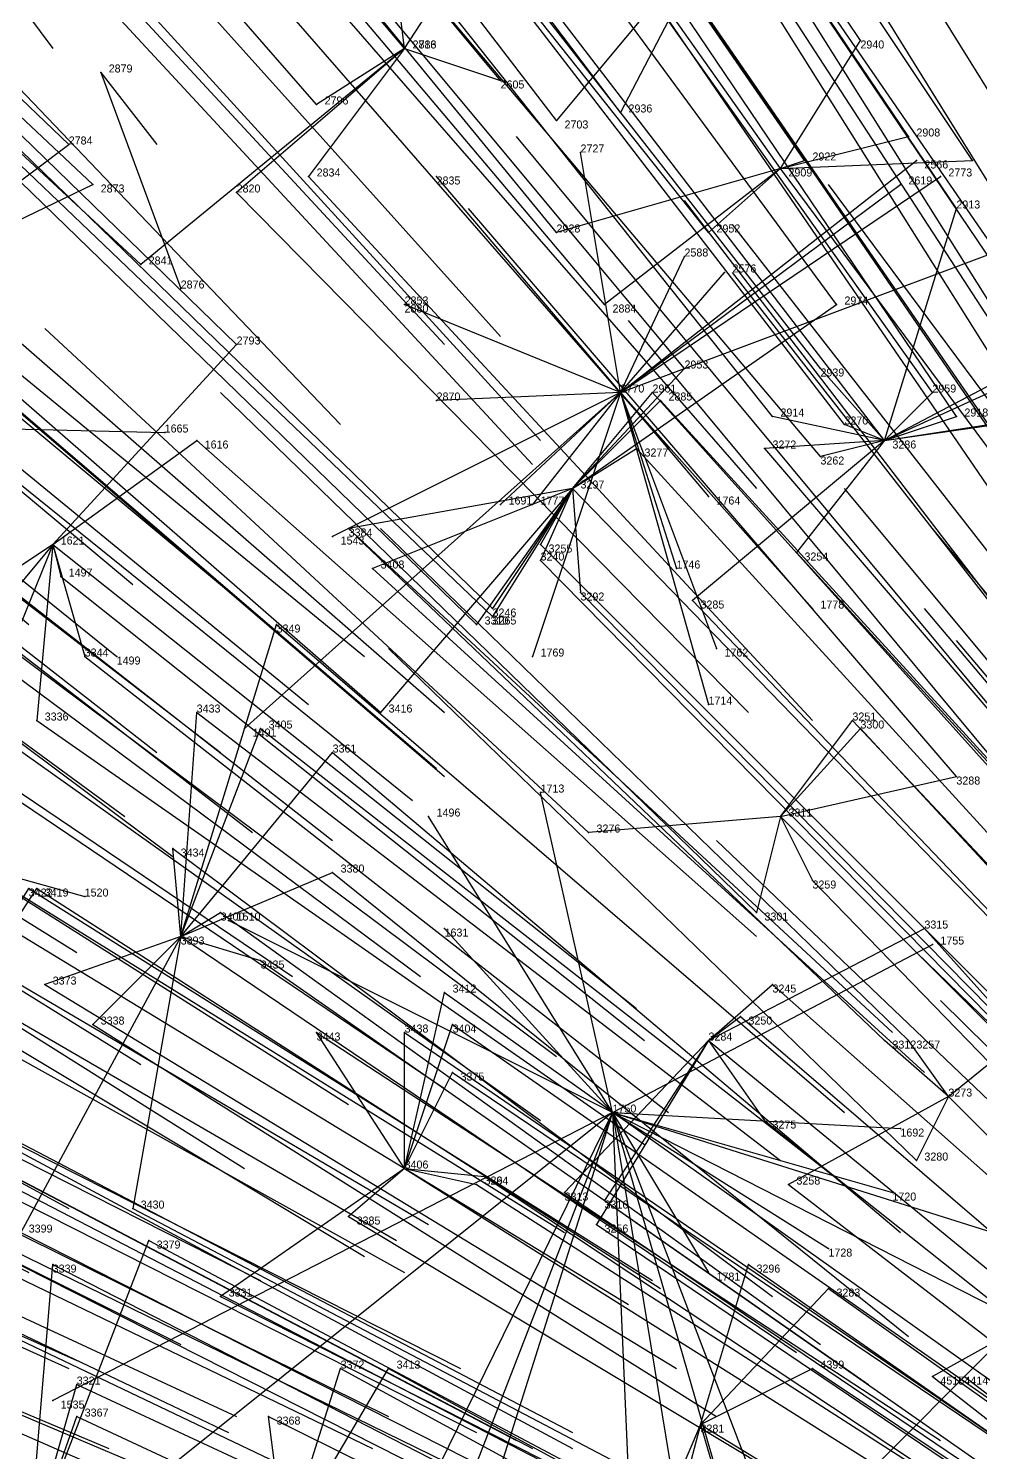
# Model space of a CAD drawing. Extents: x -0.5 to 0.59, y -0.5 to 0.58.
# Drawn here: x -0.3 to -0.181, y 0.1265 to 0.3045 of the extents above; entities that cross this region are included whole.
import ezdxf

# ---------------------------------------------------------------- set-up
doc = ezdxf.new("R2010")
doc.units = 0
for name, color, linetype in [('Facilities', 3, 'CONTINUOUS'), ('Facilities_lines', 3, 'CONTINUOUS'), ('Normals', 1, 'CONTINUOUS'), ('Source_points', 5, 'CONTINUOUS'), ('Text', 3, 'CONTINUOUS')]:
    doc.layers.add(name, color=color, linetype=linetype)

msp = doc.modelspace()

# ---------------------------------------------------------------- linework, layer by layer
at = {"layer": 'Facilities', "color": 3}
for p in [(-0.253, 0.302, -0.985), (-0.291, 0.299, -1.25), (-0.206, 0.287, -0.882), (-0.226, 0.259, -1.25), (-0.193, 0.253, -0.794), (-0.232, 0.247, -0.847), (-0.297, 0.24, -0.954), (-0.206, 0.206, -0.729), (-0.281, 0.191, -0.849), (-0.215, 0.178, -0.699), (-0.185, 0.171, -0.631), (-0.227, 0.169, -1.25), (-0.253, 0.162, -0.752), (-0.216, 0.13, -0.63)]:
    msp.add_point(p, dxfattribs=at)
at = {"layer": 'Facilities_lines', "color": 3}
for p, q in [((-0.253, 0.302, -0.985), (-0.24, 0.322, -1.004)), ((-0.214, 0.317, -0.956), (-0.234, 0.293, -0.937)), ((-0.214, 0.317, -0.956), (-0.226, 0.294, -0.927)), ((-0.253, 0.302, -0.985), (-0.254, 0.31, -1.003)), ((-0.206, 0.287, -0.882), (-0.196, 0.303, -0.902)), ((-0.253, 0.302, -0.985), (-0.286, 0.275, -0.992)), ((-0.253, 0.302, -0.985), (-0.274, 0.284, -0.987)), ((-0.253, 0.302, -0.985), (-0.265, 0.286, -0.975)), ((-0.253, 0.302, -0.985), (-0.264, 0.295, -0.99)), ((-0.253, 0.302, -0.985), (-0.241, 0.298, -0.958)), ((-0.253, 0.302, -0.985), (-0.253, 0.302, -0.985)), ((-0.291, 0.299, -1.25), (-0.281, 0.272, -1.25)), ((-0.206, 0.287, -0.882), (-0.19, 0.291, -0.869)), ((-0.319, 0.272, -1.049), (-0.295, 0.29, -1.035)), ((-0.226, 0.259, -1.25), (-0.231, 0.289, -1.25)), ((-0.206, 0.287, -0.882), (-0.234, 0.279, -0.912)), ((-0.206, 0.287, -0.882), (-0.228, 0.27, -0.882)), ((-0.226, 0.259, -1.25), (-0.189, 0.288, -1.25)), ((-0.206, 0.287, -0.882), (-0.215, 0.279, -0.881)), ((-0.206, 0.287, -0.882), (-0.203, 0.288, -0.881)), ((-0.206, 0.287, -0.882), (-0.182, 0.288, -0.853)), ((-0.319, 0.272, -1.049), (-0.292, 0.285, -1.019)), ((-0.226, 0.259, -1.25), (-0.249, 0.286, -1.25)), ((-0.226, 0.259, -1.25), (-0.186, 0.286, -1.25)), ((-0.226, 0.259, -1.25), (-0.191, 0.285, -1.25)), ((-0.193, 0.253, -0.794), (-0.184, 0.282, -0.843)), ((-0.226, 0.259, -1.25), (-0.17, 0.28, -1.25)), ((-0.226, 0.259, -1.25), (-0.218, 0.276, -1.25)), ((-0.226, 0.259, -1.25), (-0.213, 0.274, -1.25)), ((-0.193, 0.253, -0.794), (-0.157, 0.272, -0.784)), ((-0.226, 0.259, -1.25), (-0.253, 0.27, -1.25)), ((-0.226, 0.259, -1.25), (-0.253, 0.27, -1.25)), ((-0.232, 0.247, -0.847), (-0.199, 0.27, -0.838)), ((-0.193, 0.253, -0.794), (-0.156, 0.27, -0.78)), ((-0.297, 0.24, -0.954), (-0.274, 0.265, -0.954)), ((-0.232, 0.247, -0.847), (-0.218, 0.262, -0.853)), ((-0.193, 0.253, -0.794), (-0.201, 0.262, -0.825)), ((-0.226, 0.259, -1.25), (-0.273, 0.217, -1.25)), ((-0.226, 0.259, -1.25), (-0.262, 0.241, -1.25)), ((-0.226, 0.259, -1.25), (-0.249, 0.258, -1.25)), ((-0.226, 0.259, -1.25), (-0.241, 0.245, -1.25)), ((-0.226, 0.259, -1.25), (-0.237, 0.226, -1.25)), ((-0.226, 0.259, -1.25), (-0.237, 0.245, -1.25)), ((-0.232, 0.247, -0.847), (-0.222, 0.259, -0.853)), ((-0.226, 0.259, -1.25), (-0.215, 0.22, -1.25)), ((-0.226, 0.259, -1.25), (-0.219, 0.237, -1.25)), ((-0.226, 0.259, -1.25), (-0.214, 0.227, -1.25)), ((-0.226, 0.259, -1.25), (-0.215, 0.246, -1.25)), ((-0.226, 0.259, -1.25), (-0.202, 0.232, -1.25)), ((-0.193, 0.253, -0.794), (-0.187, 0.259, -0.8)), ((-0.232, 0.247, -0.847), (-0.221, 0.258, -0.849)), ((-0.325, 0.255, -1.25), (-0.289, 0.226, -1.25)), ((-0.325, 0.255, -1.25), (-0.283, 0.254, -1.25)), ((-0.193, 0.253, -0.794), (-0.207, 0.256, -0.823)), ((-0.193, 0.253, -0.794), (-0.198, 0.255, -0.808)), ((-0.193, 0.253, -0.794), (-0.184, 0.256, -0.788)), ((-0.193, 0.253, -0.794), (-0.172, 0.256, -0.77)), ((-0.193, 0.253, -0.794), (-0.18, 0.255, -0.781)), ((-0.297, 0.24, -0.954), (-0.279, 0.253, -0.94)), ((-0.193, 0.253, -0.794), (-0.217, 0.233, -0.796)), ((-0.193, 0.253, -0.794), (-0.208, 0.252, -0.817)), ((-0.193, 0.253, -0.794), (-0.204, 0.239, -0.784)), ((-0.193, 0.253, -0.794), (-0.201, 0.251, -0.804)), ((-0.232, 0.247, -0.847), (-0.224, 0.252, -0.842)), ((-0.232, 0.247, -0.847), (-0.26, 0.242, -0.887)), ((-0.232, 0.247, -0.847), (-0.257, 0.237, -0.873)), ((-0.232, 0.247, -0.847), (-0.256, 0.219, -0.843)), ((-0.232, 0.247, -0.847), (-0.244, 0.23, -0.839)), ((-0.232, 0.247, -0.847), (-0.242, 0.232, -0.838)), ((-0.232, 0.247, -0.847), (-0.242, 0.231, -0.837)), ((-0.232, 0.247, -0.847), (-0.236, 0.238, -0.839)), ((-0.232, 0.247, -0.847), (-0.236, 0.24, -0.84)), ((-0.232, 0.247, -0.847), (-0.231, 0.234, -0.821)), ((-0.297, 0.24, -0.954), (-0.312, 0.222, -0.956)), ((-0.297, 0.24, -0.954), (-0.312, 0.203, -0.931)), ((-0.297, 0.24, -0.954), (-0.309, 0.232, -0.965)), ((-0.297, 0.24, -0.954), (-0.299, 0.218, -0.925)), ((-0.297, 0.24, -0.954), (-0.296, 0.236, -0.947)), ((-0.297, 0.24, -0.954), (-0.293, 0.226, -0.926)), ((-0.281, 0.191, -0.849), (-0.269, 0.23, -0.885)), ((-0.281, 0.191, -0.849), (-0.279, 0.219, -0.887)), ((-0.206, 0.206, -0.729), (-0.197, 0.218, -0.736)), ((-0.281, 0.191, -0.849), (-0.271, 0.217, -0.868)), ((-0.206, 0.206, -0.729), (-0.196, 0.217, -0.732)), ((-0.281, 0.191, -0.849), (-0.262, 0.214, -0.847)), ((-0.206, 0.206, -0.729), (-0.184, 0.211, -0.7)), ((-0.343, 0.21, -1.25), (-0.293, 0.196, -1.25)), ((-0.227, 0.169, -1.25), (-0.236, 0.209, -1.25)), ((-0.227, 0.169, -1.25), (-0.25, 0.206, -1.25)), ((-0.206, 0.206, -0.729), (-0.23, 0.204, -0.769)), ((-0.206, 0.206, -0.729), (-0.209, 0.194, -0.712)), ((-0.206, 0.206, -0.729), (-0.202, 0.198, -0.708)), ((-0.281, 0.191, -0.849), (-0.282, 0.202, -0.866)), ((-0.281, 0.191, -0.849), (-0.262, 0.199, -0.822)), ((-0.318, 0.168, -0.898), (-0.299, 0.197, -0.894)), ((-0.318, 0.168, -0.898), (-0.3, 0.197, -0.897)), ((-0.281, 0.191, -0.849), (-0.276, 0.194, -0.843)), ((-0.227, 0.169, -1.25), (-0.275, 0.193, -1.25)), ((-0.281, 0.191, -0.849), (-0.301, 0.154, -0.845)), ((-0.281, 0.191, -0.849), (-0.298, 0.185, -0.877)), ((-0.281, 0.191, -0.849), (-0.292, 0.18, -0.858)), ((-0.281, 0.191, -0.849), (-0.287, 0.157, -0.818)), ((-0.281, 0.191, -0.849), (-0.271, 0.188, -0.825)), ((-0.227, 0.169, -1.25), (-0.248, 0.192, -1.25)), ((-0.215, 0.178, -0.699), (-0.188, 0.192, -0.672)), ((-0.227, 0.169, -1.25), (-0.187, 0.19, -1.25)), ((-0.253, 0.162, -0.752), (-0.248, 0.184, -0.772)), ((-0.215, 0.178, -0.699), (-0.207, 0.185, -0.694)), ((-0.185, 0.171, -0.631), (-0.169, 0.184, -0.624)), ((-0.253, 0.162, -0.752), (-0.247, 0.18, -0.765)), ((-0.215, 0.178, -0.699), (-0.211, 0.181, -0.694)), ((-0.253, 0.162, -0.752), (-0.264, 0.179, -0.797)), ((-0.253, 0.162, -0.752), (-0.253, 0.179, -0.776)), ((-0.215, 0.178, -0.699), (-0.233, 0.159, -0.705)), ((-0.215, 0.178, -0.699), (-0.229, 0.155, -0.691)), ((-0.215, 0.178, -0.699), (-0.228, 0.158, -0.694)), ((-0.215, 0.178, -0.699), (-0.208, 0.168, -0.668)), ((-0.185, 0.171, -0.631), (-0.193, 0.178, -0.655)), ((-0.185, 0.171, -0.631), (-0.19, 0.178, -0.65)), ((-0.253, 0.162, -0.752), (-0.247, 0.174, -0.754)), ((-0.185, 0.171, -0.631), (-0.205, 0.16, -0.65)), ((-0.185, 0.171, -0.631), (-0.189, 0.163, -0.624)), ((-0.227, 0.169, -1.25), (-0.297, 0.133, -1.25)), ((-0.227, 0.169, -1.25), (-0.282, 0.125, -1.25)), ((-0.227, 0.169, -1.25), (-0.26, 0.084, -1.25)), ((-0.227, 0.169, -1.25), (-0.256, 0.11, -1.25)), ((-0.227, 0.169, -1.25), (-0.246, 0.109, -1.25)), ((-0.227, 0.169, -1.25), (-0.213, 0.084, -1.25)), ((-0.227, 0.169, -1.25), (-0.205, 0.093, -1.25)), ((-0.227, 0.169, -1.25), (-0.191, 0.167, -1.25)), ((-0.227, 0.169, -1.25), (-0.192, 0.159, -1.25)), ((-0.227, 0.169, -1.25), (-0.194, 0.083, -1.25)), ((-0.227, 0.169, -1.25), (-0.176, 0.143, -1.25)), ((-0.227, 0.169, -1.25), (-0.2, 0.152, -1.25)), ((-0.227, 0.169, -1.25), (-0.225, 0.123, -1.25)), ((-0.227, 0.169, -1.25), (-0.151, 0.145, -1.25)), ((-0.227, 0.169, -1.25), (-0.215, 0.149, -1.25)), ((-0.253, 0.162, -0.752), (-0.276, 0.146, -0.78)), ((-0.253, 0.162, -0.752), (-0.26, 0.156, -0.757)), ((-0.253, 0.162, -0.752), (-0.243, 0.161, -0.729)), ((-0.253, 0.162, -0.752), (-0.244, 0.16, -0.729)), ((-0.3, 0.114, -0.803), (-0.285, 0.153, -0.807)), ((-0.3, 0.114, -0.803), (-0.297, 0.15, -0.832)), ((-0.216, 0.13, -0.63), (-0.21, 0.15, -0.645)), ((-0.216, 0.13, -0.63), (-0.2, 0.147, -0.62)), ((-0.178, 0.141, -0.568), (-0.204, 0.115, -0.586)), ((-0.178, 0.141, -0.568), (-0.187, 0.136, -0.577)), ((-0.178, 0.141, -0.568), (-0.183, 0.136, -0.57)), ((-0.268, 0.115, -0.728), (-0.261, 0.137, -0.737)), ((-0.268, 0.115, -0.728), (-0.255, 0.137, -0.724)), ((-0.216, 0.13, -0.63), (-0.202, 0.137, -0.61)), ((-0.3, 0.114, -0.803), (-0.294, 0.135, -0.81)), ((-0.3, 0.114, -0.803), (-0.294, 0.131, -0.805)), ((-0.268, 0.115, -0.728), (-0.27, 0.131, -0.749)), ((-0.216, 0.13, -0.63), (-0.222, 0.116, -0.625)), ((-0.216, 0.13, -0.63), (-0.221, 0.111, -0.618)), ((-0.216, 0.13, -0.63), (-0.211, 0.113, -0.6))]:
    msp.add_line(p, q, dxfattribs=at)
at = {"layer": 'Normals', "color": 1}
for p, q in [((-0.196, 0.303, -0.902), (-0.247, 0.38, -0.864)), ((-0.253, 0.302, -0.985), (-0.313, 0.373, -0.947)), ((-0.253, 0.302, -0.985), (-0.313, 0.373, -0.947)), ((-0.241, 0.298, -0.958), (-0.3, 0.369, -0.92)), ((-0.226, 0.294, -0.927), (-0.282, 0.368, -0.89)), ((-0.19, 0.291, -0.869), (-0.242, 0.368, -0.832)), ((-0.264, 0.295, -0.99), (-0.325, 0.365, -0.952)), ((-0.234, 0.293, -0.937), (-0.29, 0.366, -0.899)), ((-0.203, 0.288, -0.881), (-0.256, 0.365, -0.844)), ((-0.182, 0.288, -0.853), (-0.234, 0.366, -0.816)), ((-0.206, 0.287, -0.882), (-0.259, 0.362, -0.845)), ((-0.184, 0.282, -0.843), (-0.236, 0.359, -0.806)), ((-0.169, 0.279, -0.815), (-0.218, 0.358, -0.779)), ((-0.295, 0.29, -1.035), (-0.362, 0.354, -0.997)), ((-0.234, 0.279, -0.912), (-0.293, 0.351, -0.875)), ((-0.215, 0.279, -0.881), (-0.273, 0.352, -0.845)), ((-0.292, 0.285, -1.019), (-0.359, 0.348, -0.98)), ((-0.199, 0.27, -0.838), (-0.254, 0.345, -0.802)), ((-0.228, 0.27, -0.882), (-0.288, 0.341, -0.846)), ((-0.286, 0.275, -0.992), (-0.354, 0.338, -0.954)), ((-0.303, 0.335, -1.13), (-0.241, 0.266, -1.167)), ((-0.201, 0.262, -0.825), (-0.258, 0.335, -0.788)), ((-0.187, 0.259, -0.8), (-0.241, 0.335, -0.763)), ((-0.311, 0.333, -1.139), (-0.248, 0.265, -1.176)), ((-0.218, 0.262, -0.853), (-0.278, 0.334, -0.817)), ((-0.184, 0.256, -0.788), (-0.236, 0.333, -0.752)), ((-0.172, 0.256, -0.77), (-0.222, 0.333, -0.732)), ((-0.18, 0.255, -0.781), (-0.233, 0.332, -0.744)), ((-0.16, 0.253, -0.748), (-0.209, 0.332, -0.71)), ((-0.274, 0.265, -0.954), (-0.341, 0.33, -0.917)), ((-0.207, 0.256, -0.823), (-0.265, 0.329, -0.787)), ((-0.198, 0.255, -0.808), (-0.255, 0.329, -0.771)), ((-0.193, 0.253, -0.794), (-0.249, 0.326, -0.757)), ((-0.327, 0.324, -1.152), (-0.261, 0.255, -1.18)), ((-0.314, 0.325, -1.25), (-0.297, 0.302, -1.154)), ((-0.168, 0.245, -0.743), (-0.217, 0.323, -0.705)), ((-0.164, 0.245, -0.737), (-0.213, 0.323, -0.699)), ((-0.299, 0.322, -1.098), (-0.236, 0.253, -1.135)), ((-0.281, 0.322, -1.068), (-0.22, 0.252, -1.104)), ((-0.201, 0.251, -0.804), (-0.261, 0.322, -0.767)), ((-0.3, 0.318, -1.093), (-0.237, 0.25, -1.131)), ((-0.27, 0.317, -1.041), (-0.209, 0.247, -1.078)), ((-0.168, 0.237, -0.726), (-0.22, 0.313, -0.688)), ((-0.153, 0.236, -0.703), (-0.205, 0.313, -0.665)), ((-0.171, 0.234, -0.724), (-0.223, 0.31, -0.686)), ((-0.149, 0.233, -0.692), (-0.202, 0.31, -0.655)), ((-0.291, 0.299, -1.25), (-0.284, 0.29, -1.151)), ((-0.361, 0.297, -1.169), (-0.287, 0.235, -1.195)), ((-0.242, 0.232, -0.838), (-0.309, 0.297, -0.801)), ((-0.244, 0.23, -0.839), (-0.311, 0.295, -0.802)), ((-0.242, 0.231, -0.837), (-0.309, 0.295, -0.8)), ((-0.375, 0.293, -1.19), (-0.3, 0.23, -1.209)), ((-0.18, 0.22, -0.711), (-0.239, 0.291, -0.673)), ((-0.341, 0.289, -1.119), (-0.27, 0.23, -1.155)), ((-0.231, 0.289, -1.25), (-0.231, 0.289, -1.15)), ((-0.151, 0.213, -0.652), (-0.206, 0.287, -0.614)), ((-0.189, 0.288, -1.25), (-0.189, 0.288, -1.15)), ((-0.33, 0.285, -1.089), (-0.258, 0.226, -1.126)), ((-0.265, 0.286, -0.975), (-0.202, 0.218, -1.013)), ((-0.249, 0.286, -1.25), (-0.249, 0.286, -1.15)), ((-0.145, 0.211, -0.64), (-0.2, 0.285, -0.603)), ((-0.191, 0.285, -1.25), (-0.191, 0.285, -1.15)), ((-0.186, 0.286, -1.25), (-0.186, 0.286, -1.15)), ((-0.274, 0.284, -0.987), (-0.21, 0.219, -1.026)), ((-0.184, 0.211, -0.7), (-0.245, 0.282, -0.663)), ((-0.162, 0.21, -0.663), (-0.218, 0.283, -0.625)), ((-0.256, 0.219, -0.843), (-0.326, 0.28, -0.805)), ((-0.318, 0.28, -1.059), (-0.248, 0.219, -1.096)), ((-0.155, 0.207, -0.646), (-0.212, 0.28, -0.608)), ((-0.337, 0.279, -1.093), (-0.265, 0.22, -1.13)), ((-0.218, 0.276, -1.25), (-0.218, 0.276, -1.15)), ((-0.213, 0.274, -1.25), (-0.213, 0.274, -1.15)), ((-0.155, 0.201, -0.634), (-0.212, 0.274, -0.597)), ((-0.357, 0.271, -1.121), (-0.284, 0.214, -1.158)), ((-0.35, 0.271, -1.108), (-0.276, 0.214, -1.144)), ((-0.319, 0.272, -1.049), (-0.249, 0.212, -1.087)), ((-0.318, 0.271, -1.045), (-0.248, 0.211, -1.083)), ((-0.281, 0.272, -1.25), (-0.281, 0.272, -1.15)), ((-0.253, 0.27, -1.25), (-0.253, 0.27, -1.15)), ((-0.253, 0.27, -1.25), (-0.253, 0.27, -1.15)), ((-0.23, 0.204, -0.769), (-0.298, 0.267, -0.731)), ((-0.166, 0.197, -0.643), (-0.225, 0.268, -0.606)), ((-0.324, 0.266, -1.047), (-0.252, 0.208, -1.085)), ((-0.363, 0.261, -1.118), (-0.288, 0.206, -1.155)), ((-0.346, 0.261, -1.083), (-0.272, 0.204, -1.12)), ((-0.335, 0.26, -1.061), (-0.262, 0.203, -1.099)), ((-0.209, 0.194, -0.712), (-0.276, 0.259, -0.676)), ((-0.226, 0.259, -1.25), (-0.226, 0.259, -1.15)), ((-0.222, 0.259, -0.853), (-0.16, 0.19, -0.889)), ((-0.357, 0.257, -1.099), (-0.282, 0.201, -1.136)), ((-0.249, 0.258, -1.25), (-0.249, 0.258, -1.15)), ((-0.221, 0.258, -0.849), (-0.158, 0.189, -0.885)), ((-0.283, 0.254, -1.25), (-0.283, 0.254, -1.15)), ((-0.279, 0.253, -0.94), (-0.209, 0.191, -0.977)), ((-0.224, 0.252, -0.842), (-0.161, 0.183, -0.878)), ((-0.208, 0.252, -0.817), (-0.148, 0.182, -0.855)), ((-0.232, 0.247, -0.847), (-0.167, 0.18, -0.884)), ((-0.215, 0.246, -1.25), (-0.215, 0.246, -1.15)), ((-0.138, 0.175, -0.557), (-0.198, 0.247, -0.521)), ((-0.241, 0.245, -1.25), (-0.241, 0.245, -1.15)), ((-0.237, 0.245, -1.25), (-0.237, 0.245, -1.15)), ((-0.325, 0.241, -1.012), (-0.251, 0.186, -1.05)), ((-0.262, 0.241, -1.25), (-0.262, 0.241, -1.15)), ((-0.26, 0.242, -0.887), (-0.192, 0.179, -0.924)), ((-0.193, 0.178, -0.655), (-0.259, 0.241, -0.616)), ((-0.19, 0.178, -0.65), (-0.256, 0.242, -0.612)), ((-0.128, 0.171, -0.533), (-0.187, 0.242, -0.496)), ((-0.297, 0.24, -0.954), (-0.224, 0.182, -0.991)), ((-0.236, 0.24, -0.84), (-0.17, 0.174, -0.878)), ((-0.204, 0.239, -0.784), (-0.141, 0.17, -0.822)), ((-0.373, 0.238, -1.107), (-0.294, 0.189, -1.144)), ((-0.344, 0.238, -1.046), (-0.267, 0.186, -1.083)), ((-0.257, 0.237, -0.873), (-0.188, 0.174, -0.91)), ((-0.236, 0.238, -0.839), (-0.171, 0.172, -0.876)), ((-0.219, 0.237, -1.25), (-0.219, 0.237, -1.15)), ((-0.296, 0.236, -0.947), (-0.223, 0.178, -0.984)), ((-0.231, 0.234, -0.821), (-0.166, 0.168, -0.859)), ((-0.309, 0.232, -0.965), (-0.234, 0.176, -1.001)), ((-0.217, 0.233, -0.796), (-0.153, 0.166, -0.834)), ((-0.202, 0.232, -1.25), (-0.202, 0.232, -1.15)), ((-0.128, 0.161, -0.514), (-0.188, 0.232, -0.477)), ((-0.269, 0.23, -0.885), (-0.198, 0.169, -0.921)), ((-0.124, 0.157, -0.5), (-0.184, 0.228, -0.463)), ((-0.189, 0.163, -0.624), (-0.255, 0.227, -0.585)), ((-0.214, 0.227, -1.25), (-0.214, 0.227, -1.15)), ((-0.293, 0.226, -0.926), (-0.22, 0.169, -0.963)), ((-0.289, 0.226, -1.25), (-0.289, 0.226, -1.15)), ((-0.237, 0.226, -1.25), (-0.237, 0.226, -1.15)), ((-0.365, 0.224, -1.07), (-0.286, 0.175, -1.107)), ((-0.325, 0.224, -0.987), (-0.248, 0.172, -1.023)), ((-0.312, 0.222, -0.956), (-0.236, 0.168, -0.992)), ((-0.339, 0.22, -1.01), (-0.26, 0.17, -1.046)), ((-0.279, 0.219, -0.887), (-0.206, 0.163, -0.925)), ((-0.215, 0.22, -1.25), (-0.215, 0.22, -1.15)), ((-0.299, 0.218, -0.925), (-0.223, 0.165, -0.962)), ((-0.197, 0.218, -0.736), (-0.134, 0.151, -0.773)), ((-0.273, 0.217, -1.25), (-0.273, 0.217, -1.15)), ((-0.271, 0.217, -0.868), (-0.198, 0.16, -0.905)), ((-0.196, 0.217, -0.732), (-0.133, 0.149, -0.769)), ((-0.262, 0.214, -0.847), (-0.191, 0.154, -0.884)), ((-0.351, 0.211, -1.025), (-0.273, 0.162, -1.062)), ((-0.236, 0.209, -1.25), (-0.236, 0.209, -1.15)), ((-0.25, 0.206, -1.25), (-0.25, 0.206, -1.15)), ((-0.206, 0.206, -0.729), (-0.14, 0.14, -0.765)), ((-0.312, 0.203, -0.931), (-0.233, 0.154, -0.968)), ((-0.147, 0.139, -0.506), (-0.214, 0.203, -0.469)), ((-0.33, 0.202, -0.968), (-0.25, 0.155, -1.004)), ((-0.282, 0.202, -0.866), (-0.207, 0.146, -0.903)), ((-0.376, 0.201, -1.067), (-0.295, 0.157, -1.104)), ((-0.335, 0.2, -0.975), (-0.254, 0.153, -1.011)), ((-0.338, 0.199, -0.98), (-0.258, 0.151, -1.017)), ((-0.262, 0.199, -0.822), (-0.19, 0.141, -0.861)), ((-0.202, 0.198, -0.708), (-0.137, 0.131, -0.743)), ((-0.3, 0.197, -0.897), (-0.222, 0.148, -0.935)), ((-0.299, 0.197, -0.894), (-0.221, 0.147, -0.932)), ((-0.293, 0.196, -1.25), (-0.293, 0.196, -1.15)), ((-0.334, 0.194, -0.965), (-0.253, 0.149, -1.002)), ((-0.304, 0.193, -0.9), (-0.225, 0.145, -0.938)), ((-0.276, 0.194, -0.843), (-0.201, 0.14, -0.88)), ((-0.275, 0.193, -1.25), (-0.275, 0.193, -1.15)), ((-0.281, 0.191, -0.849), (-0.204, 0.139, -0.887)), ((-0.248, 0.192, -1.25), (-0.248, 0.192, -1.15)), ((-0.188, 0.192, -0.672), (-0.126, 0.123, -0.71)), ((-0.383, 0.19, -1.069), (-0.3, 0.149, -1.107)), ((-0.354, 0.19, -1.005), (-0.271, 0.148, -1.042)), ((-0.123, 0.125, -0.439), (-0.189, 0.189, -0.399)), ((-0.187, 0.19, -1.25), (-0.187, 0.19, -1.15)), ((-0.271, 0.188, -0.825), (-0.195, 0.135, -0.862)), ((-0.298, 0.185, -0.877), (-0.219, 0.137, -0.915)), ((-0.248, 0.184, -0.772), (-0.172, 0.13, -0.809)), ((-0.207, 0.185, -0.694), (-0.137, 0.123, -0.731)), ((-0.365, 0.182, -1.018), (-0.281, 0.14, -1.055)), ((-0.12, 0.118, -0.421), (-0.186, 0.183, -0.382)), ((-0.292, 0.18, -0.858), (-0.214, 0.131, -0.897)), ((-0.247, 0.18, -0.765), (-0.171, 0.127, -0.802)), ((-0.211, 0.181, -0.694), (-0.14, 0.12, -0.731)), ((-0.329, 0.179, -0.937), (-0.246, 0.137, -0.974)), ((-0.264, 0.179, -0.797), (-0.186, 0.128, -0.834)), ((-0.253, 0.179, -0.776), (-0.177, 0.127, -0.813)), ((-0.215, 0.178, -0.699), (-0.143, 0.119, -0.735)), ((-0.379, 0.176, -1.044), (-0.294, 0.138, -1.081)), ((-0.379, 0.175, -1.044), (-0.295, 0.137, -1.081)), ((-0.247, 0.174, -0.754), (-0.17, 0.122, -0.791)), ((-0.338, 0.172, -0.949), (-0.255, 0.131, -0.986)), ((-0.327, 0.171, -0.922), (-0.244, 0.129, -0.959)), ((-0.321, 0.171, -0.91), (-0.239, 0.128, -0.948)), ((-0.314, 0.172, -0.894), (-0.232, 0.129, -0.932)), ((-0.314, 0.171, -0.893), (-0.232, 0.127, -0.931)), ((-0.185, 0.171, -0.631), (-0.12, 0.106, -0.67)), ((-0.358, 0.17, -0.992), (-0.274, 0.131, -1.029)), ((-0.319, 0.17, -0.903), (-0.237, 0.127, -0.941)), ((-0.359, 0.169, -0.992), (-0.275, 0.129, -1.029)), ((-0.318, 0.168, -0.898), (-0.235, 0.125, -0.936)), ((-0.227, 0.169, -1.25), (-0.227, 0.169, -1.15)), ((-0.208, 0.168, -0.668), (-0.135, 0.11, -0.705)), ((-0.34, 0.167, -0.948), (-0.257, 0.127, -0.985)), ((-0.191, 0.167, -1.25), (-0.191, 0.167, -1.15)), ((-0.375, 0.163, -1.023), (-0.29, 0.127, -1.06)), ((-0.325, 0.163, -0.908), (-0.241, 0.122, -0.945)), ((-0.253, 0.162, -0.752), (-0.175, 0.113, -0.79)), ((-0.243, 0.161, -0.729), (-0.166, 0.11, -0.766)), ((-0.244, 0.16, -0.729), (-0.166, 0.11, -0.767)), ((-0.233, 0.159, -0.705), (-0.156, 0.107, -0.742)), ((-0.205, 0.16, -0.65), (-0.131, 0.103, -0.686)), ((-0.192, 0.159, -1.25), (-0.192, 0.159, -1.15)), ((-0.317, 0.158, -0.885), (-0.234, 0.116, -0.922)), ((-0.287, 0.157, -0.818), (-0.205, 0.114, -0.855)), ((-0.228, 0.158, -0.694), (-0.152, 0.105, -0.731)), ((-0.26, 0.156, -0.757), (-0.18, 0.108, -0.795)), ((-0.229, 0.155, -0.691), (-0.152, 0.103, -0.728)), ((-0.301, 0.154, -0.845), (-0.218, 0.112, -0.882)), ((-0.35, 0.152, -0.955), (-0.265, 0.116, -0.992)), ((-0.285, 0.153, -0.807), (-0.202, 0.109, -0.844)), ((-0.2, 0.152, -1.25), (-0.2, 0.152, -1.15)), ((-0.323, 0.151, -0.89), (-0.239, 0.111, -0.928)), ((-0.297, 0.15, -0.832), (-0.215, 0.108, -0.87)), ((-0.21, 0.15, -0.645), (-0.134, 0.097, -0.682)), ((-0.215, 0.149, -1.25), (-0.215, 0.149, -1.15)), ((-0.276, 0.146, -0.78), (-0.193, 0.104, -0.817)), ((-0.2, 0.147, -0.62), (-0.124, 0.093, -0.658)), ((-0.261, 0.137, -0.737), (-0.18, 0.093, -0.776)), ((-0.255, 0.137, -0.724), (-0.174, 0.093, -0.762)), ((-0.202, 0.137, -0.61), (-0.124, 0.085, -0.647)), ((-0.187, 0.136, -0.577), (-0.114, 0.079, -0.617)), ((-0.183, 0.136, -0.57), (-0.11, 0.08, -0.61)), ((-0.315, 0.135, -0.858), (-0.23, 0.098, -0.894)), ((-0.294, 0.135, -0.81), (-0.21, 0.096, -0.847)), ((-0.297, 0.133, -1.25), (-0.297, 0.133, -1.15)), ((-0.294, 0.131, -0.805), (-0.21, 0.092, -0.841)), ((-0.27, 0.131, -0.749), (-0.187, 0.09, -0.787)), ((-0.216, 0.13, -0.63), (-0.137, 0.082, -0.668))]:
    msp.add_line(p, q, dxfattribs=at)
at = {"layer": 'Source_points', "color": 5}
for p in [(-0.196, 0.303, -0.902), (-0.253, 0.302, -0.985), (-0.241, 0.298, -0.958), (-0.264, 0.295, -0.99), (-0.226, 0.294, -0.927), (-0.234, 0.293, -0.937), (-0.19, 0.291, -0.869), (-0.295, 0.29, -1.035), (-0.231, 0.289, -1.25), (-0.203, 0.288, -0.881), (-0.189, 0.288, -1.25), (-0.182, 0.288, -0.853), (-0.292, 0.285, -1.019), (-0.265, 0.286, -0.975), (-0.249, 0.286, -1.25), (-0.191, 0.285, -1.25), (-0.186, 0.286, -1.25), (-0.274, 0.284, -0.987), (-0.184, 0.282, -0.843), (-0.234, 0.279, -0.912), (-0.215, 0.279, -0.881), (-0.218, 0.276, -1.25), (-0.286, 0.275, -0.992), (-0.213, 0.274, -1.25), (-0.281, 0.272, -1.25), (-0.253, 0.27, -1.25), (-0.253, 0.27, -1.25), (-0.228, 0.27, -0.882), (-0.199, 0.27, -0.838), (-0.274, 0.265, -0.954), (-0.218, 0.262, -0.853), (-0.201, 0.262, -0.825), (-0.222, 0.259, -0.853), (-0.187, 0.259, -0.8), (-0.249, 0.258, -1.25), (-0.221, 0.258, -0.849), (-0.207, 0.256, -0.823), (-0.198, 0.255, -0.808), (-0.184, 0.256, -0.788), (-0.283, 0.254, -1.25), (-0.279, 0.253, -0.94), (-0.224, 0.252, -0.842), (-0.208, 0.252, -0.817), (-0.201, 0.251, -0.804), (-0.215, 0.246, -1.25), (-0.241, 0.245, -1.25), (-0.237, 0.245, -1.25), (-0.262, 0.241, -1.25), (-0.26, 0.242, -0.887), (-0.236, 0.24, -0.84), (-0.204, 0.239, -0.784), (-0.257, 0.237, -0.873), (-0.236, 0.238, -0.839), (-0.219, 0.237, -1.25), (-0.296, 0.236, -0.947), (-0.231, 0.234, -0.821), (-0.242, 0.232, -0.838), (-0.217, 0.233, -0.796), (-0.202, 0.232, -1.25), (-0.269, 0.23, -0.885), (-0.244, 0.23, -0.839), (-0.242, 0.231, -0.837), (-0.214, 0.227, -1.25), (-0.293, 0.226, -0.926), (-0.289, 0.226, -1.25), (-0.237, 0.226, -1.25), (-0.279, 0.219, -0.887), (-0.256, 0.219, -0.843), (-0.215, 0.22, -1.25), (-0.299, 0.218, -0.925), (-0.197, 0.218, -0.736), (-0.273, 0.217, -1.25), (-0.271, 0.217, -0.868), (-0.196, 0.217, -0.732), (-0.262, 0.214, -0.847), (-0.184, 0.211, -0.7), (-0.236, 0.209, -1.25), (-0.25, 0.206, -1.25), (-0.23, 0.204, -0.769), (-0.282, 0.202, -0.866), (-0.262, 0.199, -0.822), (-0.202, 0.198, -0.708), (-0.3, 0.197, -0.897), (-0.299, 0.197, -0.894), (-0.293, 0.196, -1.25), (-0.276, 0.194, -0.843), (-0.275, 0.193, -1.25), (-0.209, 0.194, -0.712), (-0.248, 0.192, -1.25), (-0.188, 0.192, -0.672), (-0.187, 0.19, -1.25), (-0.271, 0.188, -0.825), (-0.298, 0.185, -0.877), (-0.248, 0.184, -0.772), (-0.207, 0.185, -0.694), (-0.292, 0.18, -0.858), (-0.247, 0.18, -0.765), (-0.211, 0.181, -0.694), (-0.264, 0.179, -0.797), (-0.253, 0.179, -0.776), (-0.193, 0.178, -0.655), (-0.19, 0.178, -0.65), (-0.247, 0.174, -0.754), (-0.208, 0.168, -0.668), (-0.191, 0.167, -1.25), (-0.189, 0.163, -0.624), (-0.243, 0.161, -0.729), (-0.244, 0.16, -0.729), (-0.233, 0.159, -0.705), (-0.205, 0.16, -0.65), (-0.192, 0.159, -1.25), (-0.287, 0.157, -0.818), (-0.228, 0.158, -0.694), (-0.26, 0.156, -0.757), (-0.229, 0.155, -0.691), (-0.285, 0.153, -0.807), (-0.2, 0.152, -1.25), (-0.297, 0.15, -0.832), (-0.21, 0.15, -0.645), (-0.215, 0.149, -1.25), (-0.276, 0.146, -0.78), (-0.2, 0.147, -0.62), (-0.261, 0.137, -0.737), (-0.255, 0.137, -0.724), (-0.202, 0.137, -0.61), (-0.187, 0.136, -0.577), (-0.183, 0.136, -0.57), (-0.294, 0.135, -0.81), (-0.297, 0.133, -1.25), (-0.294, 0.131, -0.805), (-0.27, 0.131, -0.749)]:
    msp.add_point(p, dxfattribs=at)

# ---------------------------------------------------------------- texts
at = {"layer": 'Text', "color": 3}
for s, p in [('2816', (-0.252, 0.302, -0.985)), ('2783', (-0.252, 0.302, -0.985)), ('2940', (-0.196, 0.302, -0.902)), ('2879', (-0.29, 0.299, -1.25)), ('2605', (-0.241, 0.297, -0.958)), ('2796', (-0.263, 0.295, -0.99)), ('2936', (-0.225, 0.294, -0.927)), ('2703', (-0.233, 0.292, -0.937)), ('2908', (-0.189, 0.291, -0.869)), ('2784', (-0.295, 0.29, -1.035)), ('2727', (-0.231, 0.289, -1.25)), ('2922', (-0.202, 0.288, -0.881)), ('2834', (-0.264, 0.286, -0.975)), ('2909', (-0.205, 0.286, -0.882)), ('2566', (-0.188, 0.287, -1.25)), ('2773', (-0.185, 0.286, -1.25)), ('2873', (-0.291, 0.284, -1.019)), ('2820', (-0.274, 0.284, -0.987)), ('2835', (-0.249, 0.285, -1.25)), ('2619', (-0.19, 0.285, -1.25)), ('2913', (-0.184, 0.282, -0.843)), ('2928', (-0.234, 0.279, -0.912)), ('2952', (-0.214, 0.279, -0.881)), ('2841', (-0.285, 0.275, -0.992)), ('2588', (-0.218, 0.276, -1.25)), ('2576', (-0.212, 0.274, -1.25)), ('2876', (-0.281, 0.272, -1.25)), ('2853', (-0.253, 0.27, -1.25)), ('2974', (-0.198, 0.27, -0.838)), ('2880', (-0.253, 0.269, -1.25)), ('2884', (-0.227, 0.269, -0.882)), ('2793', (-0.274, 0.265, -0.954)), ('2953', (-0.218, 0.262, -0.853)), ('2939', (-0.201, 0.261, -0.825)), ('2770', (-0.226, 0.259, -1.25)), ('2961', (-0.222, 0.259, -0.853)), ('2959', (-0.187, 0.259, -0.8)), ('2870', (-0.249, 0.258, -1.25)), ('2885', (-0.22, 0.258, -0.849)), ('2914', (-0.206, 0.256, -0.823)), ('2918', (-0.183, 0.256, -0.788)), ('1665', (-0.283, 0.254, -1.25)), ('3270', (-0.198, 0.255, -0.808)), ('1616', (-0.278, 0.252, -0.94)), ('3272', (-0.207, 0.252, -0.817)), ('3286', (-0.192, 0.252, -0.794)), ('3277', (-0.223, 0.251, -0.842)), ('3262', (-0.201, 0.25, -0.804)), ('3297', (-0.231, 0.247, -0.847)), ('1691', (-0.24, 0.245, -1.25)), ('1777', (-0.236, 0.245, -1.25)), ('1764', (-0.214, 0.245, -1.25)), ('1621', (-0.296, 0.24, -0.954)), ('1543', (-0.261, 0.24, -1.25)), ('3384', (-0.26, 0.241, -0.887)), ('3240', (-0.236, 0.238, -0.839)), ('3255', (-0.235, 0.239, -0.84)), ('3254', (-0.203, 0.238, -0.784)), ('1497', (-0.295, 0.236, -0.947)), ('3408', (-0.256, 0.237, -0.873)), ('1746', (-0.219, 0.237, -1.25)), ('3292', (-0.231, 0.233, -0.821)), ('3246', (-0.242, 0.231, -0.838)), ('3285', (-0.216, 0.232, -0.796)), ('1778', (-0.201, 0.232, -1.25)), ('3349', (-0.269, 0.229, -0.885)), ('3310', (-0.243, 0.23, -0.839)), ('3265', (-0.242, 0.23, -0.837)), ('3344', (-0.293, 0.226, -0.926)), ('1769', (-0.236, 0.226, -1.25)), ('1762', (-0.213, 0.226, -1.25)), ('1499', (-0.289, 0.225, -1.25)), ('1714', (-0.215, 0.22, -1.25)), ('3336', (-0.298, 0.218, -0.925)), ('3433', (-0.279, 0.219, -0.887)), ('3416', (-0.255, 0.219, -0.843)), ('3251', (-0.197, 0.218, -0.736)), ('3405', (-0.27, 0.217, -0.868)), ('3300', (-0.196, 0.217, -0.732)), ('1491', (-0.272, 0.216, -1.25)), ('3361', (-0.262, 0.214, -0.847)), ('3288', (-0.184, 0.21, -0.7)), ('1713', (-0.236, 0.209, -1.25)), ('1496', (-0.249, 0.206, -1.25)), ('3311', (-0.205, 0.206, -0.729)), ('3276', (-0.229, 0.204, -0.769)), ('3434', (-0.281, 0.201, -0.866)), ('3380', (-0.261, 0.199, -0.822)), ('3259', (-0.202, 0.197, -0.708)), ('3422', (-0.3, 0.196, -0.897)), ('3419', (-0.298, 0.196, -0.894)), ('1520', (-0.293, 0.196, -1.25)), ('3400', (-0.276, 0.193, -0.843)), ('1510', (-0.274, 0.193, -1.25)), ('3301', (-0.208, 0.193, -0.712)), ('3315', (-0.188, 0.192, -0.672)), ('3393', (-0.281, 0.19, -0.849)), ('1631', (-0.248, 0.191, -1.25)), ('1755', (-0.186, 0.19, -1.25)), ('3435', (-0.271, 0.187, -0.825)), ('3373', (-0.297, 0.185, -0.877)), ('3412', (-0.247, 0.184, -0.772)), ('3245', (-0.207, 0.184, -0.694)), ('3338', (-0.291, 0.18, -0.858)), ('3438', (-0.253, 0.179, -0.776)), ('3404', (-0.247, 0.179, -0.765)), ('3250', (-0.21, 0.18, -0.694)), ('3443', (-0.264, 0.178, -0.797)), ('3284', (-0.215, 0.178, -0.699)), ('3312', (-0.192, 0.177, -0.655)), ('3257', (-0.189, 0.177, -0.65)), ('3375', (-0.246, 0.173, -0.754)), ('3273', (-0.185, 0.171, -0.631)), ('1750', (-0.227, 0.169, -1.25)), ('3275', (-0.207, 0.167, -0.668)), ('1692', (-0.191, 0.166, -1.25)), ('3280', (-0.188, 0.163, -0.624)), ('3406', (-0.253, 0.162, -0.752)), ('3264', (-0.243, 0.16, -0.729)), ('3294', (-0.243, 0.16, -0.729)), ('3258', (-0.204, 0.16, -0.65)), ('3313', (-0.233, 0.158, -0.705)), ('1720', (-0.192, 0.158, -1.25)), ('3430', (-0.286, 0.157, -0.818)), ('3316', (-0.228, 0.157, -0.694)), ('3399', (-0.3, 0.154, -0.845)), ('3385', (-0.259, 0.155, -0.757)), ('3256', (-0.228, 0.154, -0.691)), ('3379', (-0.284, 0.152, -0.807)), ('1728', (-0.2, 0.151, -1.25)), ('3339', (-0.297, 0.149, -0.832)), ('3296', (-0.209, 0.149, -0.645)), ('1781', (-0.214, 0.148, -1.25)), ('3331', (-0.275, 0.146, -0.78)), ('3283', (-0.199, 0.146, -0.62)), ('3372', (-0.261, 0.137, -0.737)), ('3413', (-0.254, 0.137, -0.724)), ('4399', (-0.201, 0.137, -0.61)), ('3321', (-0.294, 0.135, -0.81)), ('4515', (-0.186, 0.135, -0.577)), ('4414', (-0.183, 0.135, -0.57)), ('1535', (-0.296, 0.132, -1.25)), ('3367', (-0.293, 0.131, -0.805)), ('3368', (-0.269, 0.13, -0.749)), ('3281', (-0.216, 0.129, -0.63))]:
    msp.add_text(s, height=0.001, dxfattribs=at).set_placement(p)

doc.saveas('drawing.dxf')
